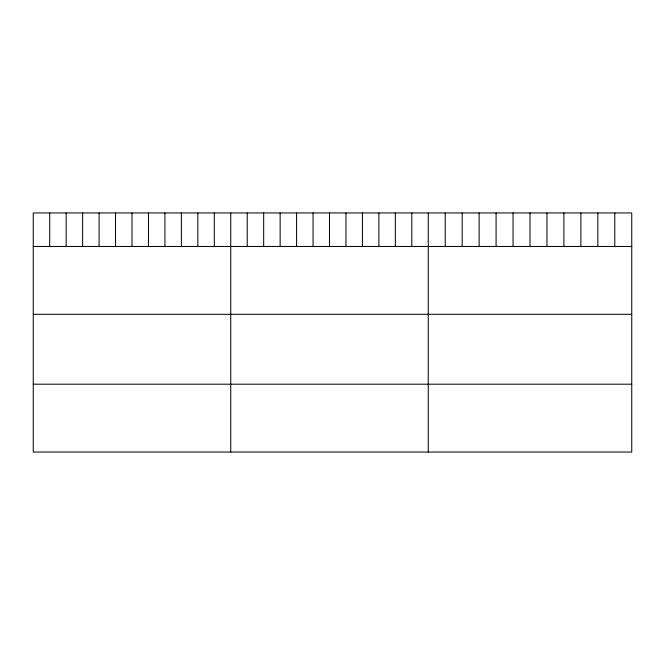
<?xml version="1.0" encoding="UTF-8"?>
<svg xmlns="http://www.w3.org/2000/svg" width="665" height="665" viewBox="0 0 665 665"><rect width="100%" height="100%" fill="white"/><g stroke="black" fill="none" stroke-linecap="round" stroke-linejoin="round"><path stroke-width="1" d="M631.75 246.449L631.75 452.05L33.25 452.05L33.25 212.95L631.75 212.95L631.75 246.449L33.25 246.449M33.25 314.296L631.75 314.296M33.25 384.195L631.75 384.195M614.793 212.95L614.793 246.449M597.835 212.95L597.835 246.449M580.877 212.95L580.877 246.449M563.92 212.95L563.92 246.449M546.962 212.95L546.962 246.449M530.005 212.95L530.005 246.449M513.048 212.95L513.048 246.449M496.09 212.95L496.09 246.449M479.132 212.95L479.132 246.449M462.175 212.95L462.175 246.449M445.218 212.95L445.218 246.449M428.26 212.95L428.26 452.05M411.801 212.95L411.801 246.449M395.343 212.95L395.343 246.449M378.884 212.95L378.884 246.449M362.425 212.95L362.425 246.449M345.966 212.95L345.966 246.449M329.507 212.95L329.507 246.449M313.049 212.95L313.049 246.449M296.59 212.95L296.59 246.449M280.131 212.95L280.131 246.449M263.673 212.95L263.673 246.449M247.214 212.95L247.214 246.449M230.755 212.95L230.755 452.05M214.296 212.95L214.296 246.449M197.838 212.95L197.838 246.449M181.379 212.95L181.379 246.449M164.92 212.95L164.92 246.449M148.461 212.95L148.461 246.449M132.003 212.95L132.003 246.449M115.544 212.95L115.544 246.449M99.085 212.95L99.085 246.449M82.626 212.95L82.626 246.449M66.168 212.95L66.168 246.449M49.709 212.95L49.709 246.449"/></g></svg>
